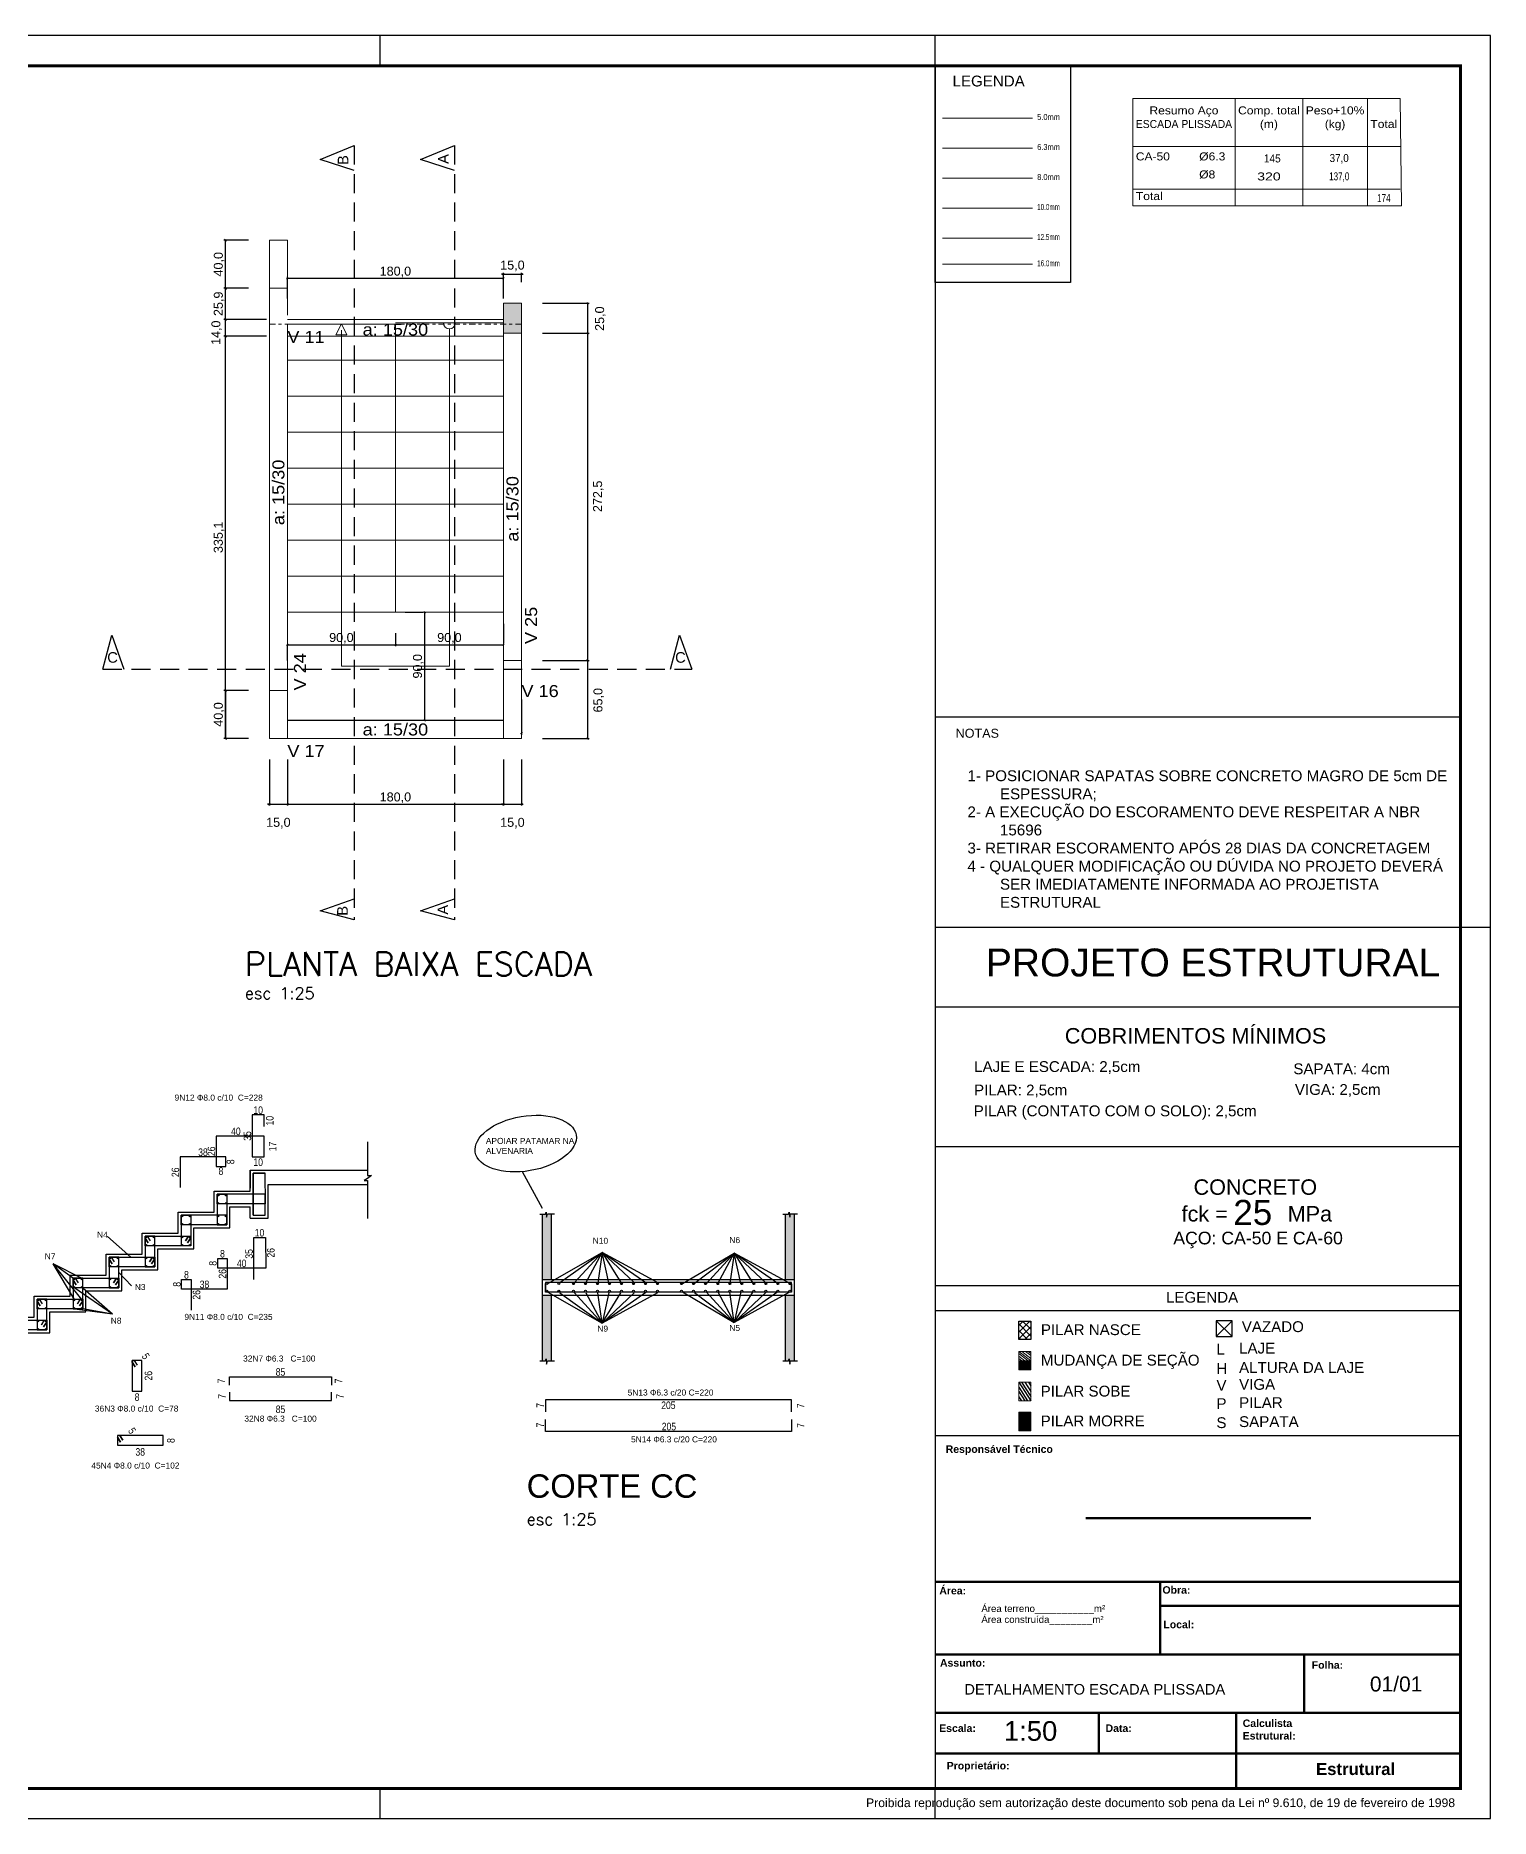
# Model space of a CAD drawing. Header units: millimetres. Extents: x 1262 to 1346.1, y 1092.9 to 1152.3.
# Drawn here: x 1297.7 to 1346.1, y 1092.9 to 1152.3 of the extents above; entities that cross this region are included whole.
import ezdxf
from ezdxf.enums import TextEntityAlignment as Align

# ---------------------------------------------------------------- set-up
doc = ezdxf.new("R2010")
doc.units = ezdxf.units.MM
doc.linetypes.add('CYPE_RAYAPUNTO', pattern=[0.4125, 0.2025, -0.105, 0, -0.105])
doc.linetypes.add('HIDDEN', pattern=[9.525, 6.35, -3.175])
for name, color, linetype, lineweight in [('ARM_LONGITUDINAL_Ø10', 33, 'Continuous', 9), ('ARM_LONGITUDINAL_Ø12_5', 34, 'Continuous', 9), ('ARM_LONGITUDINAL_Ø16', 212, 'Continuous', 9), ('ARM_LONGITUDINAL_Ø6_3', 31, 'Continuous', 9), ('ARM_LONGITUDINAL_Ø8', 32, 'Continuous', 9), ('ARM_TRANSVERSAL_Ø5', 120, 'Continuous', 9), ('DT-Textos', 7, 'Continuous', 5), ('ESC_CONTORNO_DA_ESCADA', 3, 'Continuous', 0), ('ESC_DEGRAU', 2, 'Continuous', 0), ('ESC_GEOMETRIA_APOIO', 2, 'Continuous', 0), ('ESC_LINHA_CENTRAL', 9, 'Continuous', 0), ('G-ANNO-TEXT', 231, 'Continuous', 30), ('PILAR_BETAO', 30, 'Continuous', 9), ('TABELAS', 1, 'Continuous', 9), ('TEXTO_TABELAS', 1, 'Continuous', 0), ('VIG_DIM_VIGAS', 3, 'Continuous', 9), ('VIG_EIXOS', 3, 'Continuous', 0), ('VIG_FACES', 5, 'Continuous', 9), ('VIG_REF_VIGAS', 3, 'Continuous', 9)]:
    doc.layers.add(name, color=color, linetype=linetype, lineweight=lineweight)
for name, color, linetype in [('ARMADURA ESCADA', 6, 'Continuous'), ('ARQ-FOLHA', 7, 'Continuous'), ('ARQ-TEXTO4', 1, 'Continuous'), ('BARRA DE 6.3MM', 30, 'Continuous'), ('BARRA DE 8MM', 40, 'Continuous'), ('Bwc eletros móveis textos', 7, 'Continuous'), ('Camada 1', 7, 'Continuous'), ('COTA CYPE', 31, 'Continuous'), ('LINHAS GERAIS.', 7, 'Continuous'), ('PAREDE CORTADA 0.6', 210, 'Continuous'), ('PDF_1', 7, 'Continuous'), ('PDF_PILAR_BETAO', 7, 'Continuous'), ('PDF_Text', 7, 'Continuous')]:
    doc.layers.add(name, color=color, linetype=linetype)
doc.styles.add('ARIAL', font='arial.ttf')
doc.styles.add('ARIAL NARROW', font='ARIALN.TTF')
doc.styles.add('Arial_1', font='arial.ttf')
doc.styles.add('Arial_2', font='arial.ttf', dxfattribs={"height": 5})
doc.styles.add('Arial_3', font='arial.ttf', dxfattribs={"height": 2.3})
doc.styles.add('Arial_B', font='arialbd.ttf', dxfattribs={"height": 2.5})
doc.styles.add('Arial_B_1', font='arialbd.ttf', dxfattribs={"height": 4})
doc.styles.add('CYPETXT', font='arial.ttf', dxfattribs={"height": 0.2})
doc.styles.add('PDF Arial', font='arial.ttf')
doc.styles.add('ROMANS', font='romans.shx')
doc.styles.get("Standard").update_dxf_attribs({"font": 'arial.ttf'})
doc.styles.add('TQS_ARIAL', font='arial.ttf')

# ---------------------------------------------------------------- blocks, each defined once
blk = doc.blocks.new('FOLHA A1')
at = {"layer": 'ARQ-FOLHA'}
for p, q in [((841, 0), (0, 0)), ((471, -10), (471, 0)), ((656, -10), (656, 0)), ((841, -594), (841, 0)), ((831, -297), (841, -297)), ((471, -594), (471, -584)), ((656, -594), (656, -584)), ((0, -594), (841, -594))]:
    blk.add_line(p, q, dxfattribs=at)
at = {"layer": 'ARQ-FOLHA', "const_width": 1}
blk.add_lwpolyline([(25, -10), (25, -584), (831, -584), (831, -10), (25, -10)], dxfattribs=at)
blk = doc.blocks.new('_OBLIQUE')
at = {"color": 0, "linetype": 'ByBlock'}
blk.add_line((-0.5, -0.5), (0.5, 0.5), dxfattribs=at)

msp = doc.modelspace()

# ---------------------------------------------------------------- hatches: boundary and pattern name
h = msp.add_hatch(color=256)
h.dxf.hatch_style = 1
h.paths.add_polyline_path([(1313.85, 1143.376), (1313.25, 1143.376), (1313.25, 1142.376), (1313.85, 1142.376)])
h = msp.add_hatch(color=256)
h.dxf.hatch_style = 1
h.paths.add_polyline_path([(1330.828, 1107.835), (1330.828, 1108.142), (1330.425, 1108.142), (1330.425, 1107.835)])
h = msp.add_hatch(color=256)
h.dxf.hatch_style = 1
h.paths.add_polyline_path([(1330.425, 1105.811), (1330.828, 1105.811), (1330.828, 1106.426), (1330.425, 1106.426)])
at = {"layer": 'BARRA DE 8MM'}
h = msp.add_hatch(color=36, dxfattribs=at)
h.dxf.hatch_style = 1
h.paths.add_polyline_path([(1314.847, 1110.33), (1314.547, 1110.33), (1314.547, 1108.136), (1314.649, 1108.136), (1314.675, 1108.201), (1314.691, 1108.032), (1314.717, 1108.139), (1314.847, 1108.139)])
h.paths.add_polyline_path([(1314.847, 1113.033), (1314.717, 1113.033), (1314.691, 1112.926), (1314.675, 1113.095), (1314.649, 1113.03), (1314.547, 1113.03), (1314.547, 1110.85), (1314.847, 1110.85)])
h.paths.add_polyline_path([(1322.947, 1113.033), (1322.817, 1113.033), (1322.791, 1112.926), (1322.775, 1113.095), (1322.749, 1113.03), (1322.647, 1113.03), (1322.647, 1110.85), (1322.947, 1110.85)])
h.paths.add_polyline_path([(1322.947, 1110.33), (1322.652, 1110.33), (1322.652, 1108.136), (1322.749, 1108.136), (1322.775, 1108.201), (1322.791, 1108.032), (1322.817, 1108.139), (1322.947, 1108.139)])
at = {"layer": 'COTA CYPE'}
h = msp.add_hatch(dxfattribs=at)
h.set_pattern_fill('ANSI37', color=256, scale=0.05)
h.set_pattern_definition([(45, (598.78293, 990.58043), (-0.1122532, 0.1122532), []), (135, (598.78293, 990.58043), (-0.1122532, -0.1122532), [])])
h.paths.add_polyline_path([(1330.828, 1109.465), (1330.425, 1109.465), (1330.425, 1108.849), (1330.828, 1108.849)])

# ---------------------------------------------------------------- linework, layer by layer
for p, q in [((1327.64, 1151.294), (1315.562, 1151.294)), ((1327.64, 1151.294), (1327.64, 1093.894)), ((1327.64, 1129.594), (1345.14, 1129.594)), ((1308.725, 1115.441), (1308.725, 1114.312)), ((1308.725, 1114.214), (1308.611, 1114.143)), ((1308.611, 1114.143), (1308.725, 1114.143)), ((1308.725, 1114.312), (1308.857, 1114.312)), ((1308.857, 1114.312), (1308.725, 1114.214)), ((1308.725, 1114.143), (1308.725, 1112.88)), ((1314.466, 1113.03), (1314.649, 1113.03)), ((1314.547, 1110.85), (1314.547, 1113.037)), ((1314.649, 1113.03), (1314.675, 1113.095)), ((1314.675, 1113.095), (1314.691, 1112.926)), ((1314.691, 1112.926), (1314.717, 1113.033)), ((1314.717, 1113.033), (1314.952, 1113.033)), ((1314.847, 1110.85), (1314.847, 1113.037)), ((1322.566, 1113.03), (1322.749, 1113.03)), ((1322.647, 1110.85), (1322.647, 1113.037)), ((1322.749, 1113.03), (1322.775, 1113.095)), ((1322.775, 1113.095), (1322.791, 1112.926)), ((1322.791, 1112.926), (1322.817, 1113.033)), ((1322.817, 1113.033), (1323.052, 1113.033)), ((1322.947, 1110.85), (1322.947, 1113.037)), ((1300.831, 1111.589), (1300.059, 1112.286)), ((1299.212, 1110.882), (1298.24, 1111.374)), ((1298.924, 1110.882), (1298.24, 1111.374)), ((1299.203, 1110.182), (1298.24, 1111.374)), ((1298.951, 1110.182), (1298.24, 1111.374)), ((1314.726, 1110.719), (1316.536, 1111.751)), ((1315.126, 1110.75), (1316.536, 1111.751)), ((1316.536, 1111.751), (1315.609, 1110.733)), ((1315.997, 1110.74), (1316.536, 1111.751)), ((1316.536, 1111.751), (1316.392, 1110.741)), ((1316.765, 1110.733), (1316.536, 1111.751)), ((1316.536, 1111.751), (1317.161, 1110.75)), ((1317.602, 1110.75), (1316.536, 1111.751)), ((1318.001, 1110.738), (1316.536, 1111.751)), ((1318.386, 1110.75), (1316.536, 1111.751)), ((1319.219, 1110.716), (1320.935, 1111.728)), ((1319.613, 1110.729), (1320.935, 1111.728)), ((1320.935, 1111.728), (1320.008, 1110.709)), ((1320.396, 1110.716), (1320.935, 1111.728)), ((1320.935, 1111.728), (1320.791, 1110.717)), ((1321.164, 1110.71), (1320.935, 1111.728)), ((1320.935, 1111.728), (1321.56, 1110.726)), ((1322.001, 1110.726), (1320.935, 1111.728)), ((1322.4, 1110.715), (1320.935, 1111.728)), ((1322.785, 1110.726), (1320.935, 1111.728)), ((1300.431, 1111.079), (1300.854, 1110.636)), ((1298.962, 1110.573), (1300.223, 1109.702)), ((1299.244, 1110.562), (1300.223, 1109.702)), ((1314.547, 1108.143), (1314.547, 1110.33)), ((1314.726, 1110.431), (1316.536, 1109.398)), ((1314.847, 1108.143), (1314.847, 1110.33)), ((1315.126, 1110.4), (1316.536, 1109.398)), ((1316.536, 1109.398), (1315.609, 1110.416)), ((1315.997, 1110.41), (1316.536, 1109.398)), ((1316.536, 1109.398), (1316.392, 1110.408)), ((1316.765, 1110.416), (1316.536, 1109.398)), ((1318.001, 1110.411), (1316.536, 1109.398)), ((1316.536, 1109.398), (1317.161, 1110.4)), ((1317.602, 1110.4), (1316.536, 1109.398)), ((1318.386, 1110.4), (1316.536, 1109.398)), ((1319.219, 1110.433), (1320.935, 1109.421)), ((1319.613, 1110.421), (1320.935, 1109.421)), ((1320.935, 1109.421), (1320.008, 1110.44)), ((1320.396, 1110.433), (1320.935, 1109.421)), ((1320.935, 1109.421), (1320.791, 1110.432)), ((1321.164, 1110.44), (1320.935, 1109.421)), ((1322.4, 1110.434), (1320.935, 1109.421)), ((1320.935, 1109.421), (1321.56, 1110.423)), ((1322.001, 1110.423), (1320.935, 1109.421)), ((1322.785, 1110.423), (1320.935, 1109.421)), ((1322.652, 1108.143), (1322.652, 1110.33)), ((1322.947, 1108.143), (1322.947, 1110.33)), ((1327.64, 1110.654), (1345.14, 1110.654)), ((1298.952, 1109.866), (1300.223, 1109.702)), ((1299.239, 1109.886), (1300.223, 1109.702)), ((1327.64, 1109.812), (1345.14, 1109.812)), ((1337.531, 1109.473), (1337.006, 1108.948)), ((1337.006, 1109.473), (1337.531, 1108.948)), ((1314.466, 1108.136), (1314.649, 1108.136)), ((1314.649, 1108.136), (1314.675, 1108.201)), ((1314.675, 1108.201), (1314.691, 1108.032)), ((1314.691, 1108.032), (1314.717, 1108.139)), ((1314.717, 1108.139), (1314.952, 1108.139)), ((1322.566, 1108.136), (1322.749, 1108.136)), ((1322.749, 1108.136), (1322.775, 1108.201)), ((1322.775, 1108.201), (1322.791, 1108.032)), ((1322.791, 1108.032), (1322.817, 1108.139)), ((1322.817, 1108.139), (1323.052, 1108.139)), ((1330.425, 1107.425), (1330.828, 1106.809)), ((1330.425, 1107.26), (1330.72, 1106.809)), ((1330.518, 1107.425), (1330.828, 1106.953)), ((1330.626, 1107.425), (1330.828, 1107.117)), ((1330.746, 1107.425), (1330.828, 1107.3)), ((1330.425, 1107.117), (1330.626, 1106.809)), ((1330.425, 1106.939), (1330.51, 1106.809)), ((1327.64, 1105.646), (1345.14, 1105.656)), ((1345.14, 1095.052), (1335.14, 1095.052)), ((1345.14, 1093.894), (1345.14, 1095.052)), ((1337.667, 1093.894), (1345.14, 1093.894))]:
    msp.add_line(p, q)
at = {"color": 8}
for p, q in [((1309.975, 1133.081), (1310.574, 1133.081)), ((1309.65, 1132.381), (1309.65, 1131.951)), ((1309.65, 1132.381), (1309.65, 1131.951)), ((1313.25, 1132.701), (1313.25, 1132.051)), ((1306.05, 1131.47), (1306.05, 1131.951)), ((1309.975, 1129.481), (1310.574, 1129.481))]:
    msp.add_line(p, q, dxfattribs=at)
at = {"color": 7}
for p, q in [((1310.624, 1133.091), (1310.624, 1129.471)), ((1306.04, 1132.001), (1309.66, 1132.001)), ((1309.64, 1132.001), (1313.26, 1132.001))]:
    msp.add_line(p, q, dxfattribs=at)
at = {"color": 0, "linetype": 'ByBlock'}
msp.add_line((1313.88, 1129.081), (1313.82, 1129.021), dxfattribs=at)
at = {"lineweight": 90}
for p, q in [((1340.157, 1102.898), (1332.657, 1102.898)), ((1327.64, 1100.777), (1345.14, 1100.777)), ((1335.14, 1098.35), (1335.14, 1100.777)), ((1335.14, 1099.972), (1345.14, 1099.972)), ((1327.64, 1098.35), (1345.14, 1098.35)), ((1327.64, 1098.35), (1345.14, 1098.35)), ((1339.94, 1096.415), (1339.94, 1098.35)), ((1327.64, 1096.415), (1345.14, 1096.415)), ((1333.095, 1095.052), (1333.095, 1096.415)), ((1337.667, 1093.894), (1337.667, 1096.415)), ((1327.64, 1095.052), (1345.14, 1095.052))]:
    msp.add_line(p, q, dxfattribs=at)
at = {"color": 8, "lineweight": 25}
for p, q in [((1345.14, 1095.052), (1335.14, 1095.052)), ((1345.14, 1093.894), (1345.14, 1095.052)), ((1335.14, 1093.894), (1345.14, 1093.894))]:
    msp.add_line(p, q, dxfattribs=at)
msp.add_lwpolyline([(1327.64, 1151.294), (1332.148, 1151.294), (1332.148, 1144.074), (1327.64, 1144.074)], close=True)
msp.add_lwpolyline([(1337.006, 1108.948), (1337.531, 1108.948), (1337.531, 1109.473), (1337.006, 1109.473), (1337.006, 1108.948)])
at = {"layer": 'ARM_LONGITUDINAL_Ø10'}
msp.add_line((1327.879, 1146.55), (1330.879, 1146.55), dxfattribs=at)
at = {"layer": 'ARM_LONGITUDINAL_Ø12_5'}
msp.add_line((1327.879, 1145.55), (1330.879, 1145.55), dxfattribs=at)
at = {"layer": 'ARM_LONGITUDINAL_Ø16'}
msp.add_line((1327.879, 1144.677), (1330.879, 1144.677), dxfattribs=at)
at = {"layer": 'ARM_LONGITUDINAL_Ø6_3'}
msp.add_line((1327.879, 1148.55), (1330.879, 1148.55), dxfattribs=at)
at = {"layer": 'ARM_LONGITUDINAL_Ø8'}
msp.add_line((1327.879, 1147.55), (1330.879, 1147.55), dxfattribs=at)
at = {"layer": 'ARM_TRANSVERSAL_Ø5'}
msp.add_line((1327.879, 1149.55), (1330.879, 1149.55), dxfattribs=at)
at = {"layer": 'BARRA DE 6.3MM'}
for points in [[(1322.847, 1110.47), (1322.847, 1110.75), (1314.647, 1110.75), (1314.647, 1110.474)], [(1322.847, 1110.707), (1322.847, 1110.43), (1314.647, 1110.43), (1314.647, 1110.72)], [(1304.119, 1107.328), (1304.119, 1107.608), (1307.519, 1107.608), (1307.519, 1107.328)], [(1304.119, 1107.094), (1304.119, 1106.814), (1307.519, 1106.814), (1307.519, 1107.094)], [(1322.847, 1106.439), (1322.847, 1106.839), (1314.647, 1106.839), (1314.647, 1106.439)], [(1322.847, 1106.184), (1322.847, 1105.785), (1314.647, 1105.785), (1314.647, 1106.184)]]:
    msp.add_lwpolyline(points, dxfattribs=at)
for centre in [(1303.743, 1113.389), (1303.744, 1113.658), (1304.01, 1113.658), (1304.014, 1113.389), (1302.535, 1112.693), (1302.537, 1112.962), (1302.803, 1112.961), (1302.806, 1112.693), (1303.735, 1112.693), (1303.737, 1112.962), (1304.003, 1112.961), (1304.006, 1112.693), (1301.335, 1111.993), (1301.337, 1112.262), (1301.603, 1112.261), (1301.606, 1111.993), (1302.535, 1111.993), (1302.537, 1112.262), (1302.803, 1112.261), (1302.806, 1111.993), (1300.137, 1111.562), (1300.403, 1111.561), (1301.337, 1111.562), (1301.603, 1111.561), (1298.937, 1110.862), (1299.203, 1110.861), (1300.135, 1111.293), (1300.137, 1110.862), (1300.403, 1110.861), (1300.406, 1111.293), (1301.335, 1111.293), (1301.606, 1111.293), (1297.737, 1110.162), (1298.935, 1110.593), (1298.937, 1110.162), (1299.206, 1110.593), (1300.135, 1110.593), (1300.406, 1110.593), (1297.735, 1109.893), (1298.003, 1110.161), (1298.006, 1109.893), (1298.935, 1109.893), (1299.203, 1110.161), (1299.206, 1109.893), (1297.735, 1109.193), (1297.737, 1109.462), (1298.003, 1109.461), (1298.006, 1109.193)]:
    msp.add_circle(centre, 0.024, dxfattribs=at)
at = {"layer": 'BARRA DE 8MM'}
msp.add_line((1313.872, 1114.446), (1314.538, 1113.231), dxfattribs=at)
for points in [[(1305.277, 1115.951), (1305.277, 1116.331), (1304.877, 1116.331), (1304.877, 1114.931), (1305.277, 1114.931), (1305.277, 1115.629), (1303.677, 1115.629), (1303.677, 1114.611), (1303.997, 1114.611), (1303.997, 1114.931), (1302.477, 1114.931), (1302.477, 1113.911)], [(1304.911, 1112.989), (1304.911, 1114.389), (1305.302, 1114.389), (1305.311, 1113.369), (1303.711, 1113.369), (1303.711, 1113.69), (1304.031, 1113.69), (1304.031, 1112.669), (1302.511, 1112.669), (1302.511, 1112.989), (1302.831, 1112.989), (1302.831, 1111.969)], [(1305.311, 1114.009), (1305.311, 1114.389), (1304.911, 1114.389), (1304.911, 1112.989), (1305.311, 1112.989), (1305.311, 1113.687), (1303.711, 1113.687), (1303.711, 1112.669), (1304.031, 1112.669), (1304.031, 1112.989), (1302.511, 1112.989), (1302.511, 1111.969)], [(1301.311, 1112.258), (1301.311, 1111.269), (1301.631, 1111.269), (1301.631, 1112.289), (1301.311, 1112.289), (1301.311, 1112.226), (1301.41, 1112.073), (1301.311, 1112.226), (1301.311, 1112.289), (1301.375, 1112.289), (1301.474, 1112.136)], [(1302.831, 1112.233), (1302.831, 1111.969), (1301.311, 1111.969), (1301.311, 1112.289), (1302.75, 1112.289), (1302.651, 1112.136), (1302.75, 1112.289), (1302.831, 1112.289), (1302.831, 1112.233), (1302.726, 1112.073), (1302.831, 1112.232), (1302.831, 1111.969)], [(1304.927, 1110.848), (1304.927, 1112.248), (1305.318, 1112.248), (1305.327, 1111.227), (1303.727, 1111.227), (1303.727, 1111.548), (1304.047, 1111.548), (1304.047, 1110.528), (1302.527, 1110.528), (1302.527, 1110.848), (1302.847, 1110.848), (1302.847, 1109.828)], [(1301.631, 1111.533), (1301.631, 1111.269), (1300.111, 1111.269), (1300.111, 1111.589), (1301.55, 1111.589), (1301.451, 1111.436), (1301.55, 1111.589), (1301.631, 1111.589), (1301.631, 1111.533), (1301.526, 1111.373), (1301.631, 1111.532), (1301.631, 1111.269)], [(1300.111, 1111.558), (1300.111, 1110.569), (1300.431, 1110.569), (1300.431, 1111.589), (1300.111, 1111.589), (1300.111, 1111.526), (1300.21, 1111.373), (1300.111, 1111.526), (1300.111, 1111.589), (1300.175, 1111.589), (1300.274, 1111.436)], [(1300.431, 1110.833), (1300.431, 1110.569), (1298.911, 1110.569), (1298.911, 1110.889), (1300.35, 1110.889), (1300.251, 1110.736), (1300.35, 1110.889), (1300.431, 1110.889), (1300.431, 1110.833), (1300.326, 1110.673), (1300.431, 1110.832), (1300.431, 1110.569)], [(1298.911, 1110.858), (1298.911, 1109.869), (1299.231, 1109.869), (1299.231, 1110.889), (1298.911, 1110.889), (1298.911, 1110.826), (1299.01, 1110.673), (1298.911, 1110.826), (1298.911, 1110.889), (1298.975, 1110.889), (1299.074, 1110.736)], [(1297.711, 1110.158), (1297.711, 1109.169), (1298.031, 1109.169), (1298.031, 1110.189), (1297.711, 1110.189), (1297.711, 1110.126), (1297.81, 1109.973), (1297.711, 1110.126), (1297.711, 1110.189), (1297.775, 1110.189), (1297.874, 1110.036)], [(1299.231, 1110.133), (1299.231, 1109.869), (1297.711, 1109.869), (1297.711, 1110.189), (1299.15, 1110.189), (1299.051, 1110.036), (1299.15, 1110.189), (1299.231, 1110.189), (1299.231, 1110.133), (1299.126, 1109.973), (1299.231, 1110.132), (1299.231, 1109.869)], [(1298.031, 1109.433), (1298.031, 1109.169), (1296.511, 1109.169), (1296.511, 1109.489), (1297.95, 1109.489), (1297.851, 1109.336), (1297.95, 1109.489), (1298.031, 1109.489), (1298.031, 1109.433), (1297.926, 1109.273), (1298.031, 1109.432), (1298.031, 1109.169)], [(1300.882, 1108.121), (1300.882, 1107.132), (1301.202, 1107.132), (1301.202, 1108.152), (1300.882, 1108.152), (1300.882, 1108.089), (1300.981, 1107.936), (1300.882, 1108.089), (1300.882, 1108.152), (1300.946, 1108.152), (1301.045, 1107.999)], [(1300.386, 1105.593), (1300.386, 1105.329), (1301.906, 1105.329), (1301.906, 1105.649), (1300.467, 1105.649), (1300.567, 1105.495), (1300.467, 1105.649), (1300.386, 1105.649), (1300.386, 1105.593), (1300.491, 1105.433), (1300.386, 1105.592), (1300.386, 1105.329)]]:
    msp.add_lwpolyline(points, dxfattribs=at)
for centre in [(1314.694, 1110.712), (1314.694, 1110.465), (1315.094, 1110.712), (1315.094, 1110.465), (1315.587, 1110.709), (1315.587, 1110.462), (1315.987, 1110.709), (1315.987, 1110.462), (1316.387, 1110.709), (1316.387, 1110.462), (1316.787, 1110.709), (1316.787, 1110.462), (1317.187, 1110.709), (1317.187, 1110.462), (1317.587, 1110.709), (1317.587, 1110.462), (1317.987, 1110.709), (1317.987, 1110.462), (1318.387, 1110.709), (1318.387, 1110.462), (1319.187, 1110.709), (1319.187, 1110.462), (1319.587, 1110.709), (1319.587, 1110.462), (1319.987, 1110.709), (1319.987, 1110.462), (1320.391, 1110.709), (1320.391, 1110.462), (1320.791, 1110.709), (1320.791, 1110.462), (1321.191, 1110.709), (1321.191, 1110.462), (1321.596, 1110.709), (1321.596, 1110.462), (1321.996, 1110.709), (1321.996, 1110.462), (1322.396, 1110.709), (1322.396, 1110.462), (1322.796, 1110.709), (1322.796, 1110.462)]:
    msp.add_circle(centre, 0.032, dxfattribs=at)
msp.add_ellipse((1313.992, 1115.377), major_axis=(1.681, 0.287), ratio=0.536165, dxfattribs=at)
at = {"layer": 'Camada 1', "color": 0, "lineweight": 25}
for p, q in [((1327.64, 1122.594), (1345.14, 1122.594)), ((1327.64, 1119.935), (1345.14, 1119.935)), ((1327.64, 1115.282), (1345.14, 1115.282)), ((1345.14, 1093.894), (1345.14, 1111.607))]:
    msp.add_line(p, q, dxfattribs=at)
at = {"layer": 'COTA CYPE', "color": 7}
for p, q in [((1306.04, 1144.21), (1313.26, 1144.21)), ((1313.25, 1144.345), (1313.19, 1144.345)), ((1313.25, 1144.345), (1313.85, 1144.345)), ((1313.85, 1144.345), (1313.91, 1144.345)), ((1316.059, 1142.366), (1316.059, 1143.386)), ((1316.059, 1131.466), (1316.059, 1142.386)), ((1316.059, 1128.866), (1316.059, 1131.486)), ((1305.45, 1126.689), (1305.39, 1126.689)), ((1305.45, 1126.689), (1306.05, 1126.689)), ((1306.04, 1126.689), (1313.26, 1126.689)), ((1306.05, 1126.689), (1306.11, 1126.689)), ((1313.25, 1126.689), (1313.19, 1126.689)), ((1313.25, 1126.689), (1313.85, 1126.689)), ((1313.85, 1126.689), (1313.91, 1126.689))]:
    msp.add_line(p, q, dxfattribs=at)
at = {"layer": 'COTA CYPE', "color": 8}
for p, q in [((1306.05, 1143.541), (1306.05, 1144.26)), ((1313.25, 1143.976), (1313.25, 1144.395)), ((1313.25, 1143.541), (1313.25, 1144.26)), ((1313.85, 1144.076), (1313.85, 1144.395)), ((1314.55, 1143.376), (1316.109, 1143.376)), ((1314.55, 1142.376), (1316.109, 1142.376)), ((1314.55, 1142.376), (1316.109, 1142.376)), ((1314.55, 1131.476), (1316.109, 1131.476)), ((1314.55, 1131.476), (1316.109, 1131.476)), ((1313.85, 1130.176), (1313.85, 1129.001)), ((1314.55, 1128.876), (1316.109, 1128.876)), ((1305.45, 1128.176), (1305.45, 1126.639)), ((1306.05, 1128.176), (1306.05, 1126.639)), ((1306.05, 1128.176), (1306.05, 1126.639)), ((1313.25, 1128.176), (1313.25, 1126.639)), ((1313.25, 1128.176), (1313.25, 1126.639)), ((1313.85, 1128.176), (1313.85, 1126.639))]:
    msp.add_line(p, q, dxfattribs=at)
at = {"layer": 'COTA CYPE'}
msp.add_lwpolyline([(1330.425, 1109.465), (1330.828, 1109.465), (1330.828, 1108.849), (1330.425, 1108.849)], close=True, dxfattribs=at)
at = {"layer": 'ESC_CONTORNO_DA_ESCADA'}
for p, q in [((1306.05, 1142.681), (1306.05, 1133.081)), ((1309.65, 1142.681), (1309.65, 1133.081)), ((1309.65, 1133.081), (1309.65, 1142.681)), ((1313.25, 1133.081), (1313.25, 1142.681))]:
    msp.add_line(p, q, dxfattribs=at)
at = {"layer": 'ESC_DEGRAU'}
for p, q in [((1306.05, 1142.681), (1309.65, 1142.681)), ((1313.25, 1142.721), (1309.65, 1142.721)), ((1306.05, 1141.481), (1309.65, 1141.481)), ((1313.25, 1141.481), (1309.65, 1141.481)), ((1306.05, 1140.281), (1309.65, 1140.281)), ((1313.25, 1140.281), (1309.65, 1140.281)), ((1306.05, 1139.081), (1309.65, 1139.081)), ((1313.25, 1139.081), (1309.65, 1139.081)), ((1306.05, 1137.881), (1309.65, 1137.881)), ((1313.25, 1137.881), (1309.65, 1137.881)), ((1306.05, 1136.681), (1309.65, 1136.681)), ((1313.25, 1136.681), (1309.65, 1136.681)), ((1306.05, 1135.481), (1309.65, 1135.481)), ((1313.25, 1135.481), (1309.65, 1135.481)), ((1306.05, 1134.281), (1309.65, 1134.281)), ((1313.25, 1134.281), (1309.65, 1134.281)), ((1306.05, 1133.081), (1309.65, 1133.081)), ((1313.25, 1133.081), (1309.65, 1133.081))]:
    msp.add_line(p, q, dxfattribs=at)
at = {"layer": 'ESC_GEOMETRIA_APOIO'}
for p, q in [((1306.05, 1133.081), (1306.05, 1129.481)), ((1313.25, 1129.481), (1313.25, 1133.081)), ((1306.05, 1129.481), (1309.65, 1129.481)), ((1309.65, 1129.481), (1313.25, 1129.481))]:
    msp.add_line(p, q, dxfattribs=at)
at = {"layer": 'ESC_LINHA_CENTRAL'}
for p, q in [((1307.67, 1142.33), (1307.85, 1142.69)), ((1308.03, 1142.33), (1307.67, 1142.33)), ((1307.67, 1142.33), (1307.67, 1142.33)), ((1307.85, 1142.69), (1308.03, 1142.33)), ((1307.85, 1142.481), (1307.85, 1133.081)), ((1311.45, 1133.081), (1311.45, 1142.521)), ((1307.85, 1133.081), (1307.85, 1131.281)), ((1311.45, 1131.281), (1311.45, 1133.081)), ((1307.85, 1131.281), (1309.65, 1131.281)), ((1309.65, 1131.281), (1311.45, 1131.281))]:
    msp.add_line(p, q, dxfattribs=at)
msp.add_arc((1311.45, 1142.721), 0.2, 180, 0, dxfattribs=at)
at = {"layer": 'LINHAS GERAIS.'}
for p, q in [((1307.141, 1148.168), (1308.271, 1148.637)), ((1310.486, 1148.168), (1311.616, 1148.637)), ((1308.271, 1147.803), (1307.141, 1148.168)), ((1311.616, 1147.803), (1310.486, 1148.168)), ((1299.895, 1131.185), (1300.198, 1132.314)), ((1300.198, 1132.314), (1300.601, 1131.185)), ((1318.82, 1131.185), (1319.123, 1132.314)), ((1319.123, 1132.314), (1319.526, 1131.185)), ((1307.141, 1123.133), (1308.271, 1123.536)), ((1310.486, 1123.133), (1311.616, 1123.536)), ((1308.271, 1122.829), (1307.141, 1123.133)), ((1311.616, 1122.829), (1310.486, 1123.133)), ((1304.131, 1113.269), (1304.811, 1113.269)), ((1302.411, 1113.089), (1303.611, 1113.089)), ((1314.547, 1110.85), (1322.947, 1110.85)), ((1314.547, 1110.33), (1314.547, 1110.85)), ((1322.947, 1110.33), (1322.947, 1110.85)), ((1314.547, 1110.33), (1322.947, 1110.33))]:
    msp.add_line(p, q, dxfattribs=at)
at = {"layer": 'LINHAS GERAIS.', "linetype": 'HIDDEN', "ltscale": 0.1}
for p, q in [((1308.271, 1148.637), (1308.271, 1122.829)), ((1311.616, 1148.637), (1311.616, 1122.829)), ((1299.901, 1131.185), (1319.526, 1131.185))]:
    msp.add_line(p, q, dxfattribs=at)
at = {"layer": 'LINHAS GERAIS.', "color": 8}
for p, q in [((1304.75, 1145.477), (1303.936, 1145.477)), ((1304.75, 1143.877), (1303.936, 1143.877)), ((1304.75, 1143.877), (1303.936, 1143.877)), ((1305.35, 1142.841), (1303.936, 1142.841)), ((1305.35, 1142.841), (1303.936, 1142.841)), ((1305.35, 1142.281), (1303.936, 1142.281)), ((1305.35, 1142.281), (1303.936, 1142.281)), ((1304.75, 1130.476), (1303.936, 1130.476)), ((1304.75, 1128.876), (1303.936, 1128.876)), ((1304.75, 1128.876), (1303.936, 1128.876))]:
    msp.add_line(p, q, dxfattribs=at)
at = {"layer": 'LINHAS GERAIS.', "color": 7}
for p, q in [((1303.986, 1143.867), (1303.986, 1145.487)), ((1303.986, 1142.831), (1303.986, 1143.887)), ((1303.986, 1142.271), (1303.986, 1142.851)), ((1303.986, 1128.866), (1303.986, 1142.291)), ((1303.986, 1130.486), (1303.986, 1128.866))]:
    msp.add_line(p, q, dxfattribs=at)
at = {"layer": 'LINHAS GERAIS.'}
for points in [[(1295.211, 1108.189), (1295.211, 1108.889), (1296.411, 1108.889), (1296.411, 1109.589), (1297.611, 1109.589), (1297.611, 1110.289), (1298.811, 1110.289), (1298.811, 1110.989), (1300.011, 1110.989), (1300.011, 1111.689), (1301.211, 1111.689), (1301.211, 1112.389), (1302.411, 1112.389), (1302.411, 1113.089), (1303.611, 1113.089), (1303.611, 1113.789), (1304.811, 1113.789)], [(1295.731, 1108.369), (1295.731, 1108.369), (1296.931, 1108.369), (1296.931, 1109.069), (1298.131, 1109.069), (1298.131, 1109.769), (1299.331, 1109.769), (1299.331, 1110.469), (1300.531, 1110.469), (1300.531, 1111.169), (1301.731, 1111.169), (1301.731, 1111.869), (1302.931, 1111.869), (1302.931, 1112.569), (1304.131, 1112.569), (1304.131, 1113.269)]]:
    msp.add_lwpolyline(points, dxfattribs=at)
at = {"layer": 'PAREDE CORTADA 0.6'}
for p, q in [((1304.811, 1114.489), (1308.725, 1114.489)), ((1304.811, 1114.489), (1304.811, 1113.889)), ((1304.811, 1113.789), (1304.811, 1114.489)), ((1305.411, 1114.009), (1308.725, 1114.009)), ((1305.411, 1112.889), (1305.411, 1114.009)), ((1304.811, 1112.889), (1304.811, 1113.269)), ((1304.811, 1112.889), (1305.411, 1112.889))]:
    msp.add_line(p, q, dxfattribs=at)
at = {"layer": 'PDF_1', "lineweight": 18}
for points in [[(1330.425, 1107.425), (1330.828, 1107.425), (1330.828, 1106.809), (1330.425, 1106.809)], [(1330.425, 1106.426), (1330.828, 1106.426), (1330.828, 1105.811), (1330.425, 1105.811)]]:
    msp.add_lwpolyline(points, close=True, dxfattribs=at)
at = {"layer": 'PDF_PILAR_BETAO', "lineweight": 18}
for p, q in [((1330.425, 1108.45), (1330.828, 1108.142)), ((1330.529, 1108.45), (1330.828, 1108.222)), ((1330.65, 1108.45), (1330.828, 1108.314)), ((1330.733, 1108.45), (1330.828, 1108.378)), ((1330.425, 1108.384), (1330.741, 1108.142)), ((1330.425, 1108.296), (1330.626, 1108.142)), ((1330.425, 1108.221), (1330.527, 1108.142)), ((1330.828, 1108.142), (1330.425, 1108.142))]:
    msp.add_line(p, q, dxfattribs=at)
msp.add_lwpolyline([(1330.425, 1108.45), (1330.828, 1108.45), (1330.828, 1107.835), (1330.425, 1107.835)], close=True, dxfattribs=at)
at = {"layer": 'PILAR_BETAO'}
for p, q in [((1306.05, 1145.477), (1305.45, 1145.477)), ((1305.45, 1145.477), (1305.45, 1143.877)), ((1306.05, 1143.877), (1306.05, 1145.477)), ((1305.45, 1143.877), (1306.05, 1143.877)), ((1305.45, 1143.877), (1305.45, 1143.877)), ((1313.85, 1143.376), (1313.25, 1143.376)), ((1313.25, 1143.376), (1313.25, 1142.376)), ((1313.85, 1142.376), (1313.85, 1143.376)), ((1313.25, 1142.376), (1313.85, 1142.376)), ((1313.25, 1142.376), (1313.25, 1142.376)), ((1313.85, 1131.476), (1313.25, 1131.476)), ((1313.25, 1131.476), (1313.25, 1128.876)), ((1313.85, 1128.876), (1313.85, 1131.476)), ((1306.05, 1130.476), (1305.45, 1130.476)), ((1305.45, 1130.476), (1305.45, 1128.876)), ((1306.05, 1128.876), (1306.05, 1130.476)), ((1305.45, 1128.876), (1306.05, 1128.876)), ((1305.45, 1128.876), (1305.45, 1128.876)), ((1313.25, 1128.876), (1313.85, 1128.876)), ((1313.25, 1128.876), (1313.25, 1128.876))]:
    msp.add_line(p, q, dxfattribs=at)
at = {"layer": 'TABELAS'}
for p, q in [((1337.633, 1146.621), (1337.633, 1150.203)), ((1339.889, 1146.621), (1339.889, 1150.203)), ((1342.041, 1146.621), (1342.041, 1150.203)), ((1334.225, 1148.603), (1343.137, 1148.603))]:
    msp.add_line(p, q, dxfattribs=at)
msp.add_lwpolyline([(1334.268, 1146.621), (1343.18, 1146.621), (1343.137, 1150.203), (1334.225, 1150.203), (1334.225, 1146.622)], close=True, dxfattribs=at)
at = {"layer": 'TEXTO_TABELAS'}
msp.add_line((1334.225, 1147.183), (1343.137, 1147.183), dxfattribs=at)
at = {"layer": 'VIG_EIXOS', "linetype": 'CYPE_RAYAPUNTO'}
msp.add_line((1305.45, 1142.676), (1313.85, 1142.676), dxfattribs=at)
at = {"layer": 'VIG_FACES'}
for p, q in [((1305.45, 1143.877), (1305.45, 1130.476)), ((1306.05, 1143.877), (1306.05, 1142.976)), ((1313.25, 1142.841), (1306.05, 1142.841)), ((1306.05, 1142.676), (1306.05, 1130.476)), ((1313.25, 1142.281), (1306.05, 1142.281)), ((1313.25, 1131.476), (1313.25, 1142.376)), ((1313.85, 1131.476), (1313.85, 1142.376)), ((1306.05, 1129.476), (1313.25, 1129.476)), ((1306.05, 1128.876), (1313.25, 1128.876))]:
    msp.add_line(p, q, dxfattribs=at)

# ---------------------------------------------------------------- block references
at = {"color": 7, "xscale": 0.06, "yscale": 0.06, "zscale": 0.06}
for p, rotation in [((1310.624, 1133.081), 90), ((1306.05, 1132.001), 180), ((1309.65, 1132.001), 180), ((1310.624, 1129.481), 270)]:
    msp.add_blockref('_OBLIQUE', p, dxfattribs=dict(at, rotation=rotation))
for p in [(1309.65, 1132.001), (1313.25, 1132.001)]:
    msp.add_blockref('_OBLIQUE', p, dxfattribs=at)
at = {"layer": 'ARQ-FOLHA', "xscale": 0.1, "yscale": 0.1, "zscale": 0.1}
msp.add_blockref('FOLHA A1', (1262.04, 1152.294), dxfattribs=at)
at = {"layer": 'COTA CYPE', "color": 7, "xscale": 0.06, "yscale": 0.06, "zscale": 0.06}
for p, rotation in [((1306.05, 1144.21), 180), ((1313.85, 1144.345), 180), ((1316.059, 1143.376), 90), ((1316.059, 1142.376), 90), ((1316.059, 1142.376), 270), ((1316.059, 1131.476), 90), ((1316.059, 1131.476), 270), ((1316.059, 1128.876), 270), ((1306.05, 1126.689), 180), ((1306.05, 1126.689), 180), ((1313.85, 1126.689), 180)]:
    msp.add_blockref('_OBLIQUE', p, dxfattribs=dict(at, rotation=rotation))
for p in [(1313.25, 1144.345), (1313.25, 1144.21), (1305.45, 1126.689), (1313.25, 1126.689), (1313.25, 1126.689)]:
    msp.add_blockref('_OBLIQUE', p, dxfattribs=at)
at = {"layer": 'LINHAS GERAIS.', "color": 7, "xscale": 0.06, "yscale": 0.06, "zscale": 0.06}
for p, rotation in [((1303.986, 1145.477), 90), ((1303.986, 1143.877), 90), ((1303.986, 1143.877), 270), ((1303.986, 1142.841), 90), ((1303.986, 1142.841), 270), ((1303.986, 1142.281), 90), ((1303.986, 1142.281), 270), ((1303.986, 1130.476), 90), ((1303.986, 1128.876), 270), ((1303.986, 1128.876), 270)]:
    msp.add_blockref('_OBLIQUE', p, dxfattribs=dict(at, rotation=rotation))

# ---------------------------------------------------------------- texts
at = {"attachment_point": 1}
for s, width, heights, insert, char_height in [('9N12 {\\Fgreeks|c0;F}8.0 c/10  C=228', 3.54106, [0], (1302.291, 1117.01), 0.2), ('APOIAR PATAMAR NA ALVENARIA', 3.54106, [0], (1312.664, 1115.568), 0.2), ('9N11 {\\Fgreeks|c0;F}8.0 c/10  C=235', 3.53988, [0], (1302.618, 1109.703), 0.2), ('32N7 {\\Fgreeks|c0;F}6.3   C=100', 2.61511, [0], (1304.574, 1108.316), 0.2), ('36N3 {\\Fgreeks|c0;F}8.0 c/10  C=78', 3.15612, [0], (1299.635, 1106.648), 0.2), ('5N13 {\\Fgreeks|c0;F}6.3 c/20 C=220', 3.31231, [0], (1317.389, 1107.183), 0.2), ('32N8 {\\Fgreeks|c0;F}6.3   C=100', 2.61511, [0], (1304.616, 1106.314), 0.2), ('5N14 {\\Fgreeks|c0;F}6.3 c/20 C=220', 3.55347, [0], (1317.503, 1105.622), 0.2), ('45N4 {\\Fgreeks|c0;F}8.0 c/10  C=102', 3.30316, [0], (1299.517, 1104.75), 0.2), ('DETALHAMENTO ESCADA PLISSADA', 11.82982, [1.969], (1328.611, 1097.369), 0.35)]:
    msp.add_mtext_dynamic_manual_height_columns(s, width=width, gutter_width=12.5, heights=heights, dxfattribs=dict(at, insert=insert, char_height=char_height))
at = {"layer": 'ARMADURA ESCADA'}
for s, p in [('N4', (1299.708, 1112.238)), ('N10', (1316.227, 1112.038)), ('N6', (1320.781, 1112.061)), ('N7', (1297.965, 1111.518)), ('N3', (1300.966, 1110.497)), ('N8', (1300.165, 1109.377)), ('N9', (1316.38, 1109.112)), ('N5', (1320.778, 1109.136))]:
    msp.add_text(s, height=0.2, dxfattribs=at).set_placement(p)
at = {"layer": 'ARMADURA ESCADA', "char_height": 0.25, "attachment_point": 5, "style": 'ARIAL NARROW'}
for s, insert in [('10', (1305.077, 1116.489)), ('40', (1304.333, 1115.784)), ('38', (1303.237, 1115.089)), ('8', (1303.837, 1114.457)), ('10', (1305.077, 1114.757)), ('10', (1305.122, 1112.405)), ('8', (1303.887, 1111.706)), ('40', (1304.527, 1111.385)), ('8', (1302.687, 1111.005)), ('38', (1303.287, 1110.685)), ('85', (1305.819, 1107.766)), ('8', (1301.042, 1106.928)), ('85', (1305.819, 1106.522)), ('205', (1318.747, 1106.657)), ('205', (1318.765, 1105.948)), ('38', (1301.146, 1105.102))]:
    msp.add_mtext(s, dxfattribs=dict(at, insert=insert))
for s, insert, rotation in [('10', (1305.465, 1116.141), 90), ('35', (1304.719, 1115.631), 90), ('26', (1303.519, 1115.12), 90), ('17', (1305.558, 1115.28), 90), ('26', (1302.319, 1114.421), 90), ('8', (1304.158, 1114.771), 90), ('8', (1303.569, 1111.388), 90), ('35', (1304.775, 1111.702), 90), ('26', (1305.499, 1111.738), 90), ('26', (1303.889, 1111.038), 90), ('8', (1302.369, 1110.688), 90), ('26', (1303.024, 1110.338), 90), ('5', (1301.33, 1108.292), 302.9539), ('26', (1301.421, 1107.642), 90), ('7', (1303.847, 1107.468), 90), ('7', (1307.755, 1107.468), 90), ('7', (1303.873, 1106.954), 90), ('7', (1307.804, 1106.954), 90), ('7', (1314.474, 1106.653), 90), ('7', (1323.158, 1106.639), 90), ('7', (1314.474, 1105.999), 90), ('7', (1323.158, 1105.985), 90), ('5', (1300.875, 1105.808), 302.9539), ('8', (1302.169, 1105.482), 88.57344)]:
    msp.add_mtext(s, dxfattribs=dict(at, insert=insert, rotation=rotation))
at = {"layer": 'ARQ-TEXTO4', "color": 4, "style": 'ROMANS'}
msp.add_text('PLANTA BAIXA ESCADA', height=0.78, dxfattribs=at).set_placement((1304.636, 1120.972))
at = {"layer": 'ARQ-TEXTO4', "color": 2, "style": 'ROMANS'}
msp.add_text('esc 1:25', height=0.39, dxfattribs=at).set_placement((1304.635, 1120.192))
at = {"layer": 'ARQ-TEXTO4', "color": 31, "insert": (1314.025, 1104.356), "char_height": 0.39, "width": 29.65086, "attachment_point": 1, "style": 'ROMANS'}
msp.add_mtext('{\\fArial|b0|i0|c0|p34;\\H2x;\\C4;CORTE CC\\P\\Fromans|c0;\\H0.50002x;\\C2;esc 1:25}', dxfattribs=at)
at = {"layer": 'Bwc eletros móveis textos', "color": 1}
for s, rotation, p in [('B', 89.97233, (1308.081, 1147.984)), ('A', 89.97233, (1311.426, 1148.02)), ('C', 359.97233, (1300.046, 1131.4)), ('C', 359.97233, (1318.971, 1131.4)), ('B', 89.97233, (1308.062, 1122.969)), ('A', 89.97233, (1311.407, 1123.005))]:
    msp.add_text(s, height=0.353, rotation=rotation, dxfattribs=at).set_placement(p)
at = {"layer": 'Camada 1', "color": 0, "lineweight": 25, "style": 'TQS_ARIAL'}
for s, height, p in [('LEGENDA', 0.3604, (1328.217, 1150.602)), ('PROJETO ESTRUTURAL', 0.92881, (1329.331, 1120.947)), ('COBRIMENTOS MÍNIMOS', 0.51489, (1331.959, 1118.712)), ('LAJE E ESCADA: 2,5cm', 0.36043, (1328.938, 1117.763)), ('SAPATA: 4cm', 0.36043, (1339.574, 1117.689)), ('PILAR: 2,5cm', 0.36043, (1328.934, 1116.982)), ('VIGA: 2,5cm', 0.36043, (1339.627, 1117)), ('PILAR (CONTATO COM O SOLO): 2,5cm', 0.36043, (1328.923, 1116.288)), ('CONCRETO', 0.5149, (1336.25, 1113.671)), ('fck =          MPa', 0.51489, (1335.85, 1112.781)), ('25', 0.8341, (1337.574, 1112.667)), ('AÇO: CA-50 E CA-60', 0.42081, (1335.574, 1112.02)), ('LEGENDA', 0.3604, (1335.33, 1110.077)), ('PILAR NASCE', 0.36043, (1331.162, 1108.996)), ('VAZADO', 0.3604, (1337.856, 1109.097)), ('MUDANÇA DE SEÇÃO', 0.36043, (1331.162, 1107.982)), ('L', 0.36, (1337.012, 1108.349)), ('LAJE', 0.3604, (1337.766, 1108.382)), ('H', 0.36, (1337.012, 1107.703)), ('ALTURA DA LAJE', 0.36043, (1337.766, 1107.737)), ('PILAR SOBE', 0.3604, (1331.153, 1106.949)), ('V', 0.36, (1337.012, 1107.141)), ('VIGA', 0.3604, (1337.766, 1107.174)), ('P', 0.36, (1337.012, 1106.534)), ('PILAR', 0.3604, (1337.766, 1106.567)), ('PILAR MORRE', 0.36043, (1331.153, 1105.956)), ('S', 0.36, (1337.012, 1105.899)), ('SAPATA', 0.3604, (1337.766, 1105.933))]:
    msp.add_text(s, height=height, dxfattribs=at).set_placement(p)
at = {"layer": 'COTA CYPE', "char_height": 0.3, "attachment_point": 5, "rotation": 90}
for s, insert in [('40,0', (1303.776, 1144.677)), ('25,9', (1303.776, 1143.359)), ('25,0', (1316.484, 1142.864)), ('14,0', (1303.696, 1142.395)), ('272,5', (1316.416, 1136.944)), ('335,1', (1303.776, 1135.578)), ('90,0', (1310.414, 1131.281)), ('65,0', (1316.427, 1130.15)), ('40,0', (1303.776, 1129.676))]:
    msp.add_mtext(s, dxfattribs=dict(at, insert=insert))
at = {"layer": 'COTA CYPE', "char_height": 0.3, "attachment_point": 5}
for s, insert in [('15,0', (1313.55, 1144.621)), ('180,0', (1309.65, 1144.42)), ('90,0', (1307.85, 1132.212)), ('90,0', (1311.45, 1132.212)), ('180,0', (1309.65, 1126.9)), ('15,0', (1305.75, 1126.054)), ('15,0', (1313.55, 1126.054))]:
    msp.add_mtext(s, dxfattribs=dict(at, insert=insert))
at = {"layer": 'DT-Textos'}
for s, width, p, p2 in [('5.0mm', 0.885362, (1331.038, 1149.484), (1331.794, 1149.484)), ('6.3mm', 0.885362, (1331.038, 1148.484), (1331.794, 1148.484)), ('8.0mm', 0.885362, (1331.038, 1147.484), (1331.794, 1147.484)), ('10.0mm', 0.749051, (1331.038, 1146.484), (1331.794, 1146.484)), ('12.5mm', 0.749051, (1331.038, 1145.484), (1331.794, 1145.484)), ('16.0mm', 0.749051, (1331.038, 1144.611), (1331.794, 1144.611))]:
    msp.add_text(s, height=0.2, dxfattribs=dict(at, width=width)).set_placement(p, p2, align=Align.FIT)
at = {"layer": 'G-ANNO-TEXT', "color": 7, "attachment_point": 1}
for s, insert, char_height, width, style in [('Responsável Técnico ', (1327.989, 1105.322), 0.25, 4.4173, 'Arial_B'), ('Área:', (1327.777, 1100.606), 0.25, 1.07426, 'Arial_B'), ('Obra:', (1335.213, 1100.63), 0.25, 1.12236, 'Arial_B'), ('Área terreno___________m²', (1329.178, 1099.999), 0.23, 5.65991, 'Arial_3'), ('Área construída________m²', (1329.178, 1099.636), 0.23, 6.19704, 'Arial_3'), ('Local:', (1335.243, 1099.479), 0.25, 1.2346, 'Arial_B'), ('Assunto:', (1327.798, 1098.2), 0.25, 1.81181, 'Arial_B'), ('Folha:', (1340.187, 1098.129), 0.25, 1.25865, 'Arial_B'), ('01/01', (1342.126, 1097.621), 0.5, 2.16456, 'Arial_2'), ('Escala:', (1327.772, 1096.023), 0.25, 1.46709, 'Arial_B'), ('1:50', (1329.928, 1096.134), 0.6549, 10.08064, 'Arial_1'), ('Data:', (1333.317, 1096.023), 0.25, 1.05021, 'Arial_B'), ('Calculista Estrutural:', (1337.887, 1096.188), 0.25, 2.17677, 'Arial_B'), ('Proprietário: ', (1328.022, 1094.774), 0.25, 2.6616, 'Arial_B'), ('Estrutural', (1340.329, 1094.737), 0.4, 3.21477, 'Arial_B_1'), ('Proibida reprodução sem autorização deste documento sob pena da Lei nº 9.610, de 19 de fevereiro de 1998', (1325.336, 1093.559), 0.29, 23.77003, 'ARIAL')]:
    msp.add_mtext(s, dxfattribs=dict(at, insert=insert, char_height=char_height, width=width, style=style))
at = {"layer": 'PDF_Text', "insert": (1328.32, 1128.896), "char_height": 0.3, "attachment_point": 7, "style": 'PDF Arial'}
msp.add_mtext('NOTAS', dxfattribs=at)
at = {"layer": 'PDF_Text', "insert": (1328.352, 1123.231), "char_height": 0.3614, "width": 16.63126, "attachment_point": 7, "style": 'PDF Arial'}
msp.add_mtext('{\\W2.576449; }1- POSICIONAR SAPATAS SOBRE CONCRETO MAGRO DE 5cm DE \\P{\\W5.1529;  }ESPESSURA;\\P{\\W2.576449; }2- A EXECUÇÃO DO ESCORAMENTO DEVE RESPEITAR A NBR \\P{\\W5.1529;  }15696\\P{\\W2.576449; }3- RETIRAR ESCORAMENTO APÓS 28 DIAS DA CONCRETAGEM\\P{\\W2.576449; }4 - QUALQUER MODIFICAÇÃO OU DÚVIDA NO PROJETO DEVERÁ \\P{\\W5.1529;  }SER IMEDIATAMENTE INFORMADA AO PROJETISTA \\P{\\W5.1529;  }ESTRUTURAL', dxfattribs=at)
at = {"layer": 'TEXTO_TABELAS', "style": 'CYPETXT'}
for s, height, width, p, p2 in [('ESCADA PLISSADA', 0.26667, 0.927672, (1334.325, 1149.217), (1337.533, 1149.217)), ('Resumo Aço', 0.2667, 1.078493, (1334.779, 1149.67), (1337.079, 1149.67)), ('Comp. total', 0.26667, 1.079341, (1337.733, 1149.67), (1339.789, 1149.67)), ('(m)', 0.2667, 1.07443, (1338.461, 1149.217), (1339.061, 1149.217)), ('Peso+10%', 0.2667, 1.077097, (1339.989, 1149.67), (1341.941, 1149.67)), ('(kg)', 0.2667, 1.066144, (1340.623, 1149.217), (1341.307, 1149.217)), ('Total', 0.2667, 1.081871, (1342.141, 1149.217), (1343.037, 1149.217)), ('CA-50', 0.2667, 1.075824, (1334.325, 1148.137), (1335.461, 1148.137)), ('%%c6.3', 0.2667, 1.079689, (1336.437, 1148.137), (1337.309, 1148.137)), ('145', 0.2667, 0.900966, (1338.593, 1148.07), (1339.153, 1148.07)), ('37,0', 0.2667, 0.877545, (1340.784, 1148.083), (1341.42, 1148.083)), ('%%c8', 0.2667, 1.078572, (1336.437, 1147.537), (1336.973, 1147.537)), ('320', 0.2667, 1.261352, (1338.369, 1147.47), (1339.153, 1147.47)), ('137,0', 0.2667, 0.720068, (1340.767, 1147.473), (1341.439, 1147.473)), ('Total', 0.2667, 1.081871, (1334.325, 1146.816), (1335.221, 1146.816)), ('174', 0.2667, 0.720773, (1342.365, 1146.749), (1342.813, 1146.749))]:
    msp.add_text(s, height=height, dxfattribs=dict(at, width=width)).set_placement(p, p2, align=Align.FIT)
at = {"layer": 'VIG_DIM_VIGAS', "style": 'CYPETXT', "width": 1.081378}
for p, p2 in [((1308.558, 1142.302), (1310.742, 1142.302)), ((1308.558, 1128.976), (1310.742, 1128.976))]:
    msp.add_text('a: 15/30', height=0.4, dxfattribs=at).set_placement(p, p2, align=Align.FIT)
for p, p2 in [((1305.95, 1135.984), (1305.95, 1138.168)), ((1313.75, 1135.434), (1313.75, 1137.618))]:
    msp.add_text('a: 15/30', height=0.4, rotation=90, dxfattribs=at).set_placement(p, p2, align=Align.FIT)
at = {"layer": 'VIG_REF_VIGAS', "style": 'CYPETXT', "width": 1.080449}
for s, p, p2 in [('V 11', (1306.05, 1142.056), (1307.292, 1142.056)), ('V 16', (1313.85, 1130.256), (1315.092, 1130.256)), ('V 17', (1306.05, 1128.256), (1307.292, 1128.256))]:
    msp.add_text(s, height=0.4, dxfattribs=at).set_placement(p, p2, align=Align.FIT)
for s, p, p2 in [('V 25', (1314.371, 1132.023), (1314.371, 1133.265)), ('V 24', (1306.67, 1130.476), (1306.67, 1131.718))]:
    msp.add_text(s, height=0.4, rotation=90, dxfattribs=at).set_placement(p, p2, align=Align.FIT)

doc.saveas('drawing.dxf')
